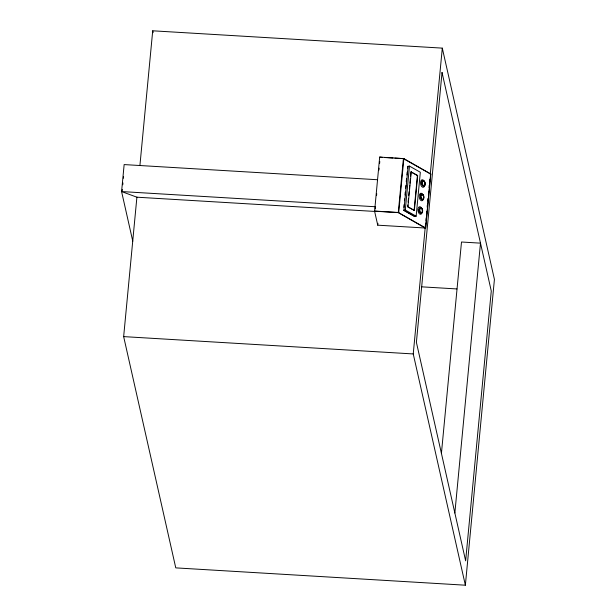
<?xml version="1.0" encoding="UTF-8"?>
<svg xmlns="http://www.w3.org/2000/svg" width="616" height="616" viewBox="0 0 616 616"><rect width="100%" height="100%" fill="white"/><g stroke="black" fill="none" stroke-linecap="round" stroke-linejoin="round"><path stroke-width="0.92" d="M418.526 209.586L418.618 211.057M122.137 191.299L122.314 189.435M122.753 184.777L122.931 182.913M123.369 178.255L123.546 176.392M139.909 165.55L152.714 30.8L442.303 48.125L494.417 279.387L465.365 585.2L175.768 567.875L123.654 336.613L136.914 197.089M403.449 158.659L430.815 174.074L403.85 158.605L379.679 157.08L374.59 211.203L398.329 212.628L425.209 228.012M375.283 208.886L375.467 206.991M376.545 195.619L376.723 193.724M378.979 170.031L379.156 168.137M379.61 163.402L379.787 161.507M430.777 173.92L425.687 228.043L377.739 225.179L377.916 223.285M425.687 228.043L398.29 212.466L403.418 158.497M398.329 212.628L398.367 212.174M398.721 212.566L403.85 158.605M403.803 207.43L404.073 204.558M404.435 200.739L404.62 198.829M404.982 195.01L405.251 192.146M405.613 188.327L405.89 185.454M406.252 181.635L406.522 178.771M406.883 174.952L407.161 172.087M407.523 168.26L407.707 166.351L409.471 166.104L420.328 172.264L416.147 216.201L414.383 216.447L403.526 210.295L405.297 210.048L416.147 216.201M408.1 166.297L403.919 210.241L414.776 216.393M405.297 210.048L409.471 166.104M410.533 176.615L410.98 171.895L417.687 175.498L414.368 210.456L407.661 206.845L407.838 204.959M408.108 202.125L408.47 198.344M408.739 195.511L409.101 191.73M409.37 188.896L409.725 185.116M409.91 183.229L410.356 178.501M414.368 210.456L407.938 206.807L411.257 171.849M414.091 210.495L417.409 175.537L410.98 171.895M465.365 585.2L413.244 353.938L425.533 224.07M425.933 220.443L426.118 217.933M426.557 213.814L426.749 211.296M427.188 207.184L427.335 205.136M427.773 201.032L427.966 198.506M428.413 194.34L428.628 192.038M429.044 187.657L429.221 185.254M429.622 181.62L429.799 179.733M430.261 174.336L442.303 48.125M425.571 227.805L430.692 173.835M441.41 453.476L461.5 242.011L480.488 243.151L454.854 512.982M421.098 213.051L421.406 212.635M422.122 180.727L422.53 180.68M420.836 194.217L421.252 194.171M382.567 157.411L379.679 157.08M384.461 157.519L393.008 158.035M394.91 158.143L402.502 158.597M377.623 179.741L124.147 164.58L121.583 191.561L132.771 241.203M375.059 206.73L121.583 191.561L136.898 197.197L375.19 211.457M398.29 212.466L374.551 211.042L377.739 225.179M421.382 286.817L456.918 288.942M123.654 336.613L413.244 353.938M423.361 181.15L423.731 181.643M152.714 30.8L153.13 32.671M422.122 212.605A3.812 2.125 82 0 1 418.926 213.244A3.812 2.125 82 0 1 418.58 207.446A3.812 2.125 82 0 1 421.891 208.824M422.299 210.749A3.812 2.125 82 0 1 422.283 211.719M422.33 209.848A2.864 1.594 82 0 1 420.697 213.175A2.864 1.594 82 0 1 419.388 208.631A2.864 1.594 82 0 1 422.129 209.147M421.968 212.358A2.618 1.455 82 0 1 419.773 211.942A2.618 1.455 82 0 1 419.835 208.185A2.618 1.455 82 0 1 422.014 209.255M422.291 210.572A2.618 1.455 82 0 1 422.276 211.242M423.577 197.259A3.812 2.125 82 0 1 420.89 200.477A3.812 2.125 82 0 1 419.619 194.394A3.812 2.125 82 0 1 423.177 195.334M423.246 198.868A2.618 1.455 82 0 1 421.259 198.791A2.618 1.455 82 0 1 420.79 195.287A2.618 1.455 82 0 1 422.699 194.756M423.03 195.203A2.618 1.455 82 0 1 423.292 195.765M423.485 196.404A2.618 1.455 82 0 1 423.454 198.36M424.724 182.775A3.812 2.125 82 0 1 422.545 187.202A3.812 2.125 82 0 1 420.805 181.15A3.812 2.125 82 0 1 424.455 181.843M424.763 182.913A2.618 1.455 82 0 1 423.269 185.947A2.618 1.455 82 0 1 422.075 181.797A2.618 1.455 82 0 1 424.578 182.274M442.034 72.496L416.393 342.327L465.634 560.83L491.275 290.998L442.034 72.496M419.943 208.963A2.51 1.394 82 0 0 421.398 212.828A2.51 1.394 82 0 0 422.399 209.24A2.51 1.394 82 0 0 419.943 208.963M420.605 195.334A2.864 1.594 82 0 0 422.26 199.753A2.864 1.594 82 0 0 423.408 195.657A2.864 1.594 82 0 0 420.605 195.334M421.228 195.472A2.51 1.394 82 0 0 422.676 199.338A2.51 1.394 82 0 0 423.685 195.749A2.51 1.394 82 0 0 421.228 195.472M421.883 181.843A2.864 1.594 82 0 0 423.546 186.263A2.864 1.594 82 0 0 424.693 182.167A2.864 1.594 82 0 0 421.883 181.843M422.507 181.982A2.51 1.394 82 0 0 423.962 185.847A2.51 1.394 82 0 0 424.963 182.259A2.51 1.394 82 0 0 422.507 181.982"/></g></svg>
